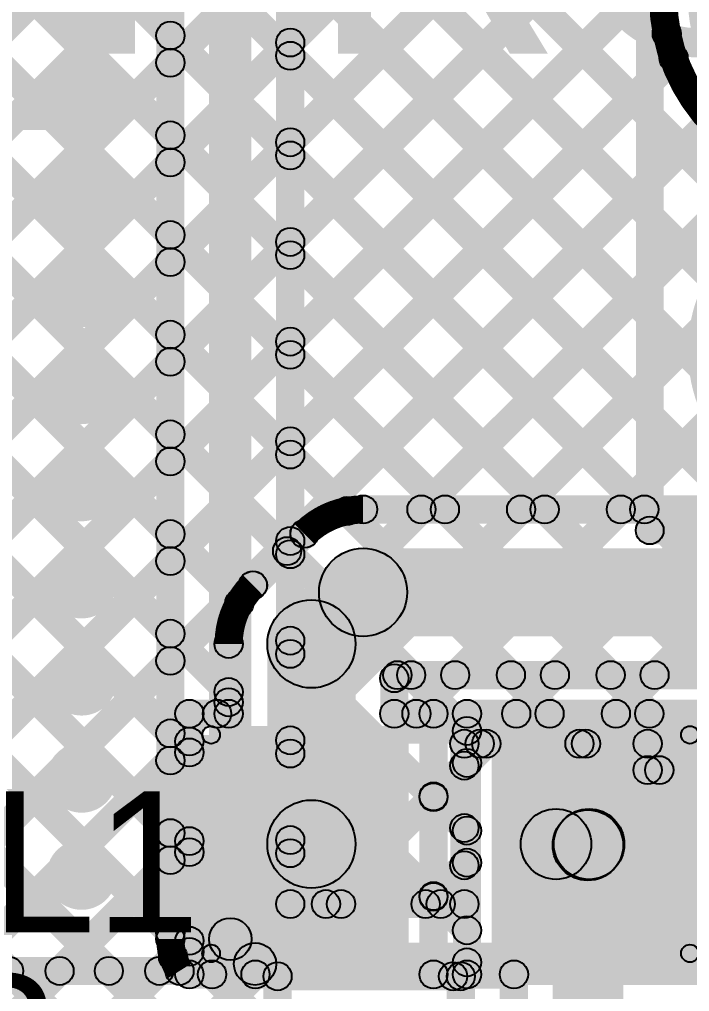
# Model space of a CAD drawing. Header units: millimetres. Extents: x -0.28 to 3.03, y -0.05 to 3.12.
# Drawn here: x 0.5272 to 0.7173, y 2.5072 to 2.783 of the extents above; entities that cross this region are included whole.
import ezdxf

# ---------------------------------------------------------------- set-up
doc = ezdxf.new("R2010")
doc.units = ezdxf.units.MM
doc.header["$MEASUREMENT"] = 0
for name, color, linetype in [('BottomLayer', 5, 'Continuous'), ('BottomPaste', 16, 'Continuous'), ('BottomSolder', 6, 'Continuous'), ('TopLayer', 1, 'Continuous'), ('TopOverlay', 2, 'Continuous'), ('TopPaste', 8, 'Continuous'), ('TopSolder', 216, 'Continuous'), ('ViaHoleLayer', 16, 'Continuous')]:
    doc.layers.add(name, color=color, linetype=linetype)

# ---------------------------------------------------------------- blocks, each defined once
blk = doc.blocks.new('HDR2X3_1')
at = {"layer": 'BottomSolder'}
h = blk.add_hatch(color=6, dxfattribs=at)
edge = h.paths.add_edge_path()
edge.add_arc((0.1, 0.05), 0.04416, 0, 360)
h = blk.add_hatch(color=6, dxfattribs=at)
edge = h.paths.add_edge_path()
edge.add_arc((0.1, -0.05), 0.04416, 0, 360)
at = {"layer": 'TopOverlay'}
for points in [[(0.155, 0.10494), (0.155, 0.09706), (-0.155, 0.09706), (-0.155, 0.10494)], [(0.15106, 0.101), (0.15894, 0.101), (0.15894, -0.1), (0.15106, -0.1)]]:
    blk.add_hatch(color=2, dxfattribs=at).paths.add_polyline_path(points)
h = blk.add_hatch(color=2, dxfattribs=at)
edge = h.paths.add_edge_path()
edge.add_arc((0.155, 0.101), 0.00394, 0, 360)
h = blk.add_hatch(color=2, dxfattribs=at)
edge = h.paths.add_edge_path()
edge.add_arc((0.155, 0.101), 0.00394, 0, 360)
at = {"layer": 'TopSolder'}
h = blk.add_hatch(color=216, dxfattribs=at)
edge = h.paths.add_edge_path()
edge.add_arc((0.1, 0.05), 0.04416, 0, 360)
h = blk.add_hatch(color=216, dxfattribs=at)
edge = h.paths.add_edge_path()
edge.add_arc((0.1, -0.05), 0.04416, 0, 360)
at = {"layer": 'TopOverlay'}
blk.add_circle((0.155, 0.101), 0.00394, dxfattribs=at)
blk.add_circle((0.155, 0.101), 0.00394, dxfattribs=at)
blk = doc.blocks.new('I__0805_73')
at = {"layer": 'TopLayer'}
for points in [[(-0.06299, 0.02598), (-0.01575, 0.02598), (-0.01575, -0.02598), (-0.06299, -0.02598)], [(0.01575, 0.02598), (0.06299, 0.02598), (0.06299, -0.02598), (0.01575, -0.02598)]]:
    blk.add_hatch(color=1, dxfattribs=at).paths.add_polyline_path(points)
at = {"layer": 'TopOverlay'}
h = blk.add_hatch(color=2, dxfattribs=at)
edge = h.paths.add_edge_path()
edge.add_arc((-0.06784, 0.031), 0.0025, 0, 360)
h = blk.add_hatch(color=2, dxfattribs=at)
edge = h.paths.add_edge_path()
edge.add_arc((-0.06784, 0.031), 0.0025, 0, 360)
for points in [[(-0.06784, 0.0285), (-0.06784, 0.0335), (0.068, 0.0335), (0.068, 0.0285)], [(-0.06534, -0.031), (-0.07034, -0.031), (-0.07034, 0.031), (-0.06534, 0.031)], [(0.0705, -0.031), (0.0655, -0.031), (0.0655, 0.031), (0.0705, 0.031)], [(-0.06784, -0.0335), (-0.06784, -0.0285), (0.068, -0.0285), (0.068, -0.0335)]]:
    blk.add_hatch(color=2, dxfattribs=at).paths.add_polyline_path(points)
h = blk.add_hatch(color=2, dxfattribs=at)
edge = h.paths.add_edge_path()
edge.add_arc((0.068, 0.031), 0.0025, 0, 360)
h = blk.add_hatch(color=2, dxfattribs=at)
edge = h.paths.add_edge_path()
edge.add_arc((0.068, 0.031), 0.0025, 0, 360)
h = blk.add_hatch(color=2, dxfattribs=at)
edge = h.paths.add_edge_path()
edge.add_arc((-0.06784, -0.031), 0.0025, 0, 360)
h = blk.add_hatch(color=2, dxfattribs=at)
edge = h.paths.add_edge_path()
edge.add_arc((-0.06784, -0.031), 0.0025, 0, 360)
h = blk.add_hatch(color=2, dxfattribs=at)
edge = h.paths.add_edge_path()
edge.add_arc((0.068, -0.031), 0.0025, 0, 360)
h = blk.add_hatch(color=2, dxfattribs=at)
edge = h.paths.add_edge_path()
edge.add_arc((0.068, -0.031), 0.0025, 0, 360)
at = {"layer": 'TopPaste'}
for points in [[(-0.06299, 0.02598), (-0.01575, 0.02598), (-0.01575, -0.02598), (-0.06299, -0.02598)], [(0.01575, 0.02598), (0.06299, 0.02598), (0.06299, -0.02598), (0.01575, -0.02598)]]:
    blk.add_hatch(color=8, dxfattribs=at).paths.add_polyline_path(points)
at = {"layer": 'TopSolder'}
for points in [[(-0.06699, 0.02998), (-0.01175, 0.02998), (-0.01175, -0.02998), (-0.06699, -0.02998)], [(0.01175, 0.02998), (0.06699, 0.02998), (0.06699, -0.02998), (0.01175, -0.02998)]]:
    blk.add_hatch(color=216, dxfattribs=at).paths.add_polyline_path(points)
at = {"layer": 'TopOverlay'}
for centre in [(-0.06784, 0.031), (-0.06784, 0.031), (0.068, 0.031), (0.068, 0.031), (-0.06784, -0.031), (-0.06784, -0.031), (0.068, -0.031), (0.068, -0.031)]:
    blk.add_circle(centre, 0.0025, dxfattribs=at)
blk = doc.blocks.new('C__0603_B_111')
at = {"layer": 'BottomLayer'}
for points in [[(-0.045, -0.0175), (-0.045, 0.0175), (-0.015, 0.0175), (-0.015, -0.0175)], [(0.015, -0.0175), (0.015, 0.0175), (0.045, 0.0175), (0.045, -0.0175)]]:
    blk.add_hatch(color=5, dxfattribs=at).paths.add_polyline_path(points)
at = {"layer": 'BottomPaste'}
for points in [[(-0.045, -0.0175), (-0.045, 0.0175), (-0.015, 0.0175), (-0.015, -0.0175)], [(0.015, -0.0175), (0.015, 0.0175), (0.045, 0.0175), (0.045, -0.0175)]]:
    blk.add_hatch(color=16, dxfattribs=at).paths.add_polyline_path(points)
at = {"layer": 'BottomSolder'}
for points in [[(-0.04736, -0.01986), (-0.04736, 0.01986), (-0.01264, 0.01986), (-0.01264, -0.01986)], [(0.01264, -0.01986), (0.01264, 0.01986), (0.04736, 0.01986), (0.04736, -0.01986)]]:
    blk.add_hatch(color=6, dxfattribs=at).paths.add_polyline_path(points)

msp = doc.modelspace()

# ---------------------------------------------------------------- hatches: boundary and pattern name
at = {"layer": 'BottomLayer'}
for points in [[(0.04797, 3.09678), (0.05363, 3.10243), (0.57283, 2.58323), (0.56717, 2.57758)], [(0.07625, 3.09678), (0.08191, 3.10243), (0.57283, 2.61152), (0.56717, 2.60586)], [(0.10454, 3.09678), (0.1102, 3.10243), (0.57283, 2.6398), (0.56717, 2.63415)], [(0.13282, 3.09678), (0.13848, 3.10243), (0.57283, 2.66809), (0.56717, 2.66243)], [(0.16111, 3.09678), (0.16676, 3.10243), (0.57283, 2.69637), (0.56717, 2.69071)], [(0.18939, 3.09678), (0.19505, 3.10243), (0.57283, 2.72466), (0.56717, 2.719)], [(0.21768, 3.09678), (0.22333, 3.10243), (0.57283, 2.75294), (0.56717, 2.74728)], [(0.24596, 3.09678), (0.25162, 3.10243), (0.57283, 2.78122), (0.56717, 2.77557)], [(0.04717, 3.06929), (0.05283, 3.07495), (0.57283, 2.55495), (0.56717, 2.54929)], [(0.04717, 3.04101), (0.05283, 3.04667), (0.57283, 2.52667), (0.56717, 2.52101)], [(0.04717, 3.01272), (0.05283, 3.01838), (0.55538, 2.51583), (0.54972, 2.51017)], [(0.60683, 2.74531), (0.60117, 2.75097), (0.70403, 2.85383), (0.70969, 2.84817)], [(0.60683, 2.71703), (0.60117, 2.72269), (0.73231, 2.85383), (0.73797, 2.84817)], [(0.60683, 2.7736), (0.60117, 2.77925), (0.67575, 2.85383), (0.6814, 2.84817)], [(0.63599, 2.84817), (0.64165, 2.85383), (0.71366, 2.78181), (0.708, 2.77616)], [(0.61196, 2.84392), (0.61762, 2.84957), (0.84683, 2.62036), (0.84117, 2.6147)], [(0.574, 2.52203), (0.566, 2.52203), (0.566, 2.843), (0.574, 2.843)], [(0.593, 2.52203), (0.581, 2.52203), (0.581, 2.843), (0.593, 2.843)], [(0.608, 2.532), (0.6, 2.532), (0.6, 2.83596), (0.608, 2.83596)], [(0.25855, 2.51017), (0.25289, 2.51583), (0.56717, 2.83011), (0.57283, 2.82445)], [(0.60117, 2.82642), (0.60683, 2.83208), (0.84683, 2.59208), (0.84117, 2.58642)], [(0.60117, 2.79814), (0.60683, 2.80379), (0.83379, 2.57683), (0.82813, 2.57117)], [(0.28683, 2.51017), (0.28118, 2.51583), (0.56717, 2.80182), (0.57283, 2.79617)], [(0.60683, 2.68874), (0.60117, 2.6944), (0.70786, 2.80109), (0.71352, 2.79543)], [(0.60117, 2.76985), (0.60683, 2.77551), (0.81965, 2.56269), (0.81399, 2.55703)], [(0.31512, 2.51017), (0.30946, 2.51583), (0.56717, 2.77354), (0.57283, 2.76788)], [(0.60683, 2.66046), (0.60117, 2.66612), (0.70991, 2.77486), (0.71557, 2.7692)], [(0.60683, 2.54732), (0.60117, 2.55298), (0.81408, 2.76589), (0.81974, 2.76023)], [(0.60683, 2.63218), (0.60117, 2.63783), (0.72053, 2.75719), (0.72618, 2.75153)], [(0.66245, 2.57466), (0.6568, 2.58032), (0.82742, 2.75094), (0.83308, 2.74529)], [(0.3434, 2.51017), (0.33775, 2.51583), (0.56717, 2.74525), (0.57283, 2.7396)], [(0.60117, 2.74157), (0.60683, 2.74722), (0.77964, 2.57442), (0.77398, 2.56876)], [(0.60683, 2.60389), (0.60117, 2.60955), (0.73692, 2.74529), (0.74257, 2.73964)], [(0.60683, 2.57561), (0.60117, 2.58126), (0.76064, 2.74073), (0.76629, 2.73507)], [(0.37169, 2.51017), (0.36603, 2.51583), (0.56717, 2.71697), (0.57283, 2.71131)], [(0.60117, 2.71328), (0.60683, 2.71894), (0.76288, 2.56289), (0.75722, 2.55723)], [(0.69074, 2.57466), (0.68508, 2.58032), (0.8084, 2.70363), (0.81405, 2.69798)], [(0.60117, 2.685), (0.60683, 2.69066), (0.72466, 2.57282), (0.71901, 2.56716)], [(0.39997, 2.51017), (0.39431, 2.51583), (0.56717, 2.68869), (0.57283, 2.68303)], [(0.71152, 2.56716), (0.70587, 2.57282), (0.80941, 2.67636), (0.81506, 2.67071)], [(0.60117, 2.65671), (0.60683, 2.66237), (0.68888, 2.58032), (0.68322, 2.57466)], [(0.42826, 2.51017), (0.4226, 2.51583), (0.56717, 2.6604), (0.57283, 2.65474)], [(0.45654, 2.51017), (0.45088, 2.51583), (0.56717, 2.63212), (0.57283, 2.62646)], [(0.60117, 2.62843), (0.60683, 2.63409), (0.66059, 2.58032), (0.65494, 2.57466)], [(0.60117, 2.60015), (0.60683, 2.6058), (0.65623, 2.5564), (0.65058, 2.55074)], [(0.48482, 2.51017), (0.47917, 2.51583), (0.56717, 2.60383), (0.57283, 2.59818)], [(0.65623, 2.56844), (0.65058, 2.5741), (0.6568, 2.58032), (0.66245, 2.57466)], [(0.6534, 2.57349), (0.6534, 2.58149), (0.7054, 2.58149), (0.7054, 2.57349)], [(0.60117, 2.57186), (0.60683, 2.57752), (0.64952, 2.53483), (0.64386, 2.52917)], [(0.6574, 2.532), (0.6494, 2.532), (0.6494, 2.57749), (0.6574, 2.57749)], [(0.7094, 2.56999), (0.7014, 2.56999), (0.7014, 2.57749), (0.7094, 2.57749)], [(0.51311, 2.51017), (0.50745, 2.51583), (0.56717, 2.57555), (0.57283, 2.56989)], [(0.61696, 2.52917), (0.6113, 2.53483), (0.65058, 2.5741), (0.65623, 2.56844)], [(0.7054, 2.56599), (0.7054, 2.57399), (0.72807, 2.57399), (0.72807, 2.56599)], [(0.6794, 2.53899), (0.6794, 2.55899), (0.73699, 2.55899), (0.73699, 2.53899)], [(0.60117, 2.54358), (0.60683, 2.54923), (0.62123, 2.53483), (0.61558, 2.52917)], [(0.54139, 2.51017), (0.53574, 2.51583), (0.56717, 2.54726), (0.57283, 2.54161)], [(0.64525, 2.52917), (0.63959, 2.53483), (0.65058, 2.54582), (0.65623, 2.54016)], [(0.604, 2.528), (0.604, 2.536), (0.6534, 2.536), (0.6534, 2.528)], [(0.58276, 2.51779), (0.59124, 2.52627), (0.59827, 2.51924), (0.58979, 2.51076)], [(0.56968, 2.51017), (0.56402, 2.51583), (0.56795, 2.51976), (0.57361, 2.5141)], [(0.59403, 2.509), (0.59403, 2.521), (0.746, 2.521), (0.746, 2.509)], [(0.05421, 2.509), (0.05421, 2.517), (0.5726, 2.517), (0.5726, 2.509)]]:
    msp.add_hatch(color=5, dxfattribs=at).paths.add_polyline_path(points)
h = msp.add_hatch(color=5, dxfattribs=at)
edge = h.paths.add_edge_path()
edge.add_arc((0.54483, 2.78829), 0.00886, 0, 360)
h = msp.add_hatch(color=5, dxfattribs=at)
edge = h.paths.add_edge_path()
edge.add_arc((0.57, 2.7784), 0.004, 0, 360)
h = msp.add_hatch(color=5, dxfattribs=at)
edge = h.paths.add_edge_path()
edge.add_arc((0.604, 2.77643), 0.004, 0, 360)
h = msp.add_hatch(color=5, dxfattribs=at)
edge = h.paths.add_edge_path()
edge.add_arc((0.71083, 2.77898), 0.004, 0, 360)
h = msp.add_hatch(color=5, dxfattribs=at)
edge = h.paths.add_edge_path()
edge.add_arc((0.604, 2.77268), 0.004, 0, 360)
h = msp.add_hatch(color=5, dxfattribs=at)
edge = h.paths.add_edge_path()
edge.add_arc((0.71274, 2.77203), 0.004, 0, 360)
h = msp.add_hatch(color=5, dxfattribs=at)
edge = h.paths.add_edge_path()
edge.add_arc((0.57, 2.77071), 0.004, 0, 360)
h = msp.add_hatch(color=5, dxfattribs=at)
edge = h.paths.add_edge_path()
edge.add_arc((0.54483, 2.76073), 0.00886, 0, 360)
h = msp.add_hatch(color=5, dxfattribs=at)
edge = h.paths.add_edge_path()
edge.add_arc((0.57, 2.75011), 0.004, 0, 360)
h = msp.add_hatch(color=5, dxfattribs=at)
edge = h.paths.add_edge_path()
edge.add_arc((0.604, 2.74814), 0.004, 0, 360)
h = msp.add_hatch(color=5, dxfattribs=at)
edge = h.paths.add_edge_path()
edge.add_arc((0.604, 2.7444), 0.004, 0, 360)
h = msp.add_hatch(color=5, dxfattribs=at)
edge = h.paths.add_edge_path()
edge.add_arc((0.57, 2.74243), 0.004, 0, 360)
h = msp.add_hatch(color=5, dxfattribs=at)
edge = h.paths.add_edge_path()
edge.add_arc((0.54483, 2.73317), 0.00886, 0, 360)
h = msp.add_hatch(color=5, dxfattribs=at)
edge = h.paths.add_edge_path()
edge.add_arc((0.57, 2.72183), 0.004, 0, 360)
h = msp.add_hatch(color=5, dxfattribs=at)
edge = h.paths.add_edge_path()
edge.add_arc((0.604, 2.71986), 0.004, 0, 360)
h = msp.add_hatch(color=5, dxfattribs=at)
edge = h.paths.add_edge_path()
edge.add_arc((0.604, 2.71611), 0.004, 0, 360)
h = msp.add_hatch(color=5, dxfattribs=at)
edge = h.paths.add_edge_path()
edge.add_arc((0.57, 2.71414), 0.004, 0, 360)
h = msp.add_hatch(color=5, dxfattribs=at)
edge = h.paths.add_edge_path()
edge.add_arc((0.54483, 2.70561), 0.00886, 0, 360)
h = msp.add_hatch(color=5, dxfattribs=at)
edge = h.paths.add_edge_path()
edge.add_arc((0.57, 2.69354), 0.004, 0, 360)
h = msp.add_hatch(color=5, dxfattribs=at)
edge = h.paths.add_edge_path()
edge.add_arc((0.604, 2.69157), 0.004, 0, 360)
h = msp.add_hatch(color=5, dxfattribs=at)
edge = h.paths.add_edge_path()
edge.add_arc((0.57, 2.68586), 0.004, 0, 360)
h = msp.add_hatch(color=5, dxfattribs=at)
edge = h.paths.add_edge_path()
edge.add_arc((0.604, 2.68783), 0.004, 0, 360)
h = msp.add_hatch(color=5, dxfattribs=at)
edge = h.paths.add_edge_path()
edge.add_arc((0.54483, 2.67806), 0.00886, 0, 360)
h = msp.add_hatch(color=5, dxfattribs=at)
edge = h.paths.add_edge_path()
edge.add_arc((0.57, 2.66526), 0.004, 0, 360)
h = msp.add_hatch(color=5, dxfattribs=at)
edge = h.paths.add_edge_path()
edge.add_arc((0.604, 2.66329), 0.004, 0, 360)
h = msp.add_hatch(color=5, dxfattribs=at)
edge = h.paths.add_edge_path()
edge.add_arc((0.604, 2.65954), 0.004, 0, 360)
h = msp.add_hatch(color=5, dxfattribs=at)
edge = h.paths.add_edge_path()
edge.add_arc((0.54483, 2.6505), 0.00886, 0, 360)
h = msp.add_hatch(color=5, dxfattribs=at)
edge = h.paths.add_edge_path()
edge.add_arc((0.57, 2.65757), 0.004, 0, 360)
h = msp.add_hatch(color=5, dxfattribs=at)
edge = h.paths.add_edge_path()
edge.add_arc((0.57, 2.63697), 0.004, 0, 360)
h = msp.add_hatch(color=5, dxfattribs=at)
edge = h.paths.add_edge_path()
edge.add_arc((0.604, 2.635), 0.004, 0, 360)
h = msp.add_hatch(color=5, dxfattribs=at)
edge = h.paths.add_edge_path()
edge.add_arc((0.604, 2.63126), 0.004, 0, 360)
h = msp.add_hatch(color=5, dxfattribs=at)
edge = h.paths.add_edge_path()
edge.add_arc((0.54483, 2.62294), 0.00886, 0, 360)
h = msp.add_hatch(color=5, dxfattribs=at)
edge = h.paths.add_edge_path()
edge.add_arc((0.57, 2.62929), 0.004, 0, 360)
h = msp.add_hatch(color=5, dxfattribs=at)
edge = h.paths.add_edge_path()
edge.add_arc((0.57, 2.60869), 0.004, 0, 360)
h = msp.add_hatch(color=5, dxfattribs=at)
edge = h.paths.add_edge_path()
edge.add_arc((0.604, 2.60672), 0.004, 0, 360)
h = msp.add_hatch(color=5, dxfattribs=at)
edge = h.paths.add_edge_path()
edge.add_arc((0.604, 2.60297), 0.004, 0, 360)
h = msp.add_hatch(color=5, dxfattribs=at)
edge = h.paths.add_edge_path()
edge.add_arc((0.54483, 2.59538), 0.00886, 0, 360)
h = msp.add_hatch(color=5, dxfattribs=at)
edge = h.paths.add_edge_path()
edge.add_arc((0.57, 2.601), 0.004, 0, 360)
h = msp.add_hatch(color=5, dxfattribs=at)
edge = h.paths.add_edge_path()
edge.add_arc((0.57, 2.58041), 0.004, 0, 360)
h = msp.add_hatch(color=5, dxfattribs=at)
edge = h.paths.add_edge_path()
edge.add_arc((0.604, 2.57844), 0.004, 0, 360)
h = msp.add_hatch(color=5, dxfattribs=at)
edge = h.paths.add_edge_path()
edge.add_arc((0.6534, 2.57749), 0.004, 0, 360)
h = msp.add_hatch(color=5, dxfattribs=at)
edge = h.paths.add_edge_path()
edge.add_arc((0.6534, 2.57749), 0.004, 0, 360)
h = msp.add_hatch(color=5, dxfattribs=at)
edge = h.paths.add_edge_path()
edge.add_arc((0.65777, 2.57749), 0.004, 0, 360)
h = msp.add_hatch(color=5, dxfattribs=at)
edge = h.paths.add_edge_path()
edge.add_arc((0.65963, 2.57749), 0.004, 0, 360)
h = msp.add_hatch(color=5, dxfattribs=at)
edge = h.paths.add_edge_path()
edge.add_arc((0.65963, 2.57749), 0.004, 0, 360)
h = msp.add_hatch(color=5, dxfattribs=at)
edge = h.paths.add_edge_path()
edge.add_arc((0.68605, 2.57749), 0.004, 0, 360)
h = msp.add_hatch(color=5, dxfattribs=at)
edge = h.paths.add_edge_path()
edge.add_arc((0.68791, 2.57749), 0.004, 0, 360)
h = msp.add_hatch(color=5, dxfattribs=at)
edge = h.paths.add_edge_path()
edge.add_arc((0.7054, 2.57749), 0.004, 0, 360)
h = msp.add_hatch(color=5, dxfattribs=at)
edge = h.paths.add_edge_path()
edge.add_arc((0.7054, 2.57749), 0.004, 0, 360)
h = msp.add_hatch(color=5, dxfattribs=at)
edge = h.paths.add_edge_path()
edge.add_arc((0.54483, 2.56782), 0.00886, 0, 360)
h = msp.add_hatch(color=5, dxfattribs=at)
edge = h.paths.add_edge_path()
edge.add_arc((0.57, 2.57272), 0.004, 0, 360)
h = msp.add_hatch(color=5, dxfattribs=at)
edge = h.paths.add_edge_path()
edge.add_arc((0.604, 2.57469), 0.004, 0, 360)
h = msp.add_hatch(color=5, dxfattribs=at)
edge = h.paths.add_edge_path()
edge.add_arc((0.6534, 2.57127), 0.004, 0, 360)
h = msp.add_hatch(color=5, dxfattribs=at)
edge = h.paths.add_edge_path()
edge.add_arc((0.6534, 2.57127), 0.004, 0, 360)
h = msp.add_hatch(color=5, dxfattribs=at)
edge = h.paths.add_edge_path()
edge.add_arc((0.7054, 2.56999), 0.004, 0, 360)
h = msp.add_hatch(color=5, dxfattribs=at)
edge = h.paths.add_edge_path()
edge.add_arc((0.7054, 2.56999), 0.004, 0, 360)
h = msp.add_hatch(color=5, dxfattribs=at)
edge = h.paths.add_edge_path()
edge.add_arc((0.70869, 2.56999), 0.004, 0, 360)
h = msp.add_hatch(color=5, dxfattribs=at)
edge = h.paths.add_edge_path()
edge.add_arc((0.6534, 2.55357), 0.004, 0, 360)
h = msp.add_hatch(color=5, dxfattribs=at)
edge = h.paths.add_edge_path()
edge.add_arc((0.6794, 2.54899), 0.01, 0, 360)
h = msp.add_hatch(color=5, dxfattribs=at)
edge = h.paths.add_edge_path()
edge.add_arc((0.57, 2.55212), 0.004, 0, 360)
h = msp.add_hatch(color=5, dxfattribs=at)
edge = h.paths.add_edge_path()
edge.add_arc((0.604, 2.55015), 0.004, 0, 360)
h = msp.add_hatch(color=5, dxfattribs=at)
edge = h.paths.add_edge_path()
edge.add_arc((0.54483, 2.54026), 0.00886, 0, 360)
h = msp.add_hatch(color=5, dxfattribs=at)
edge = h.paths.add_edge_path()
edge.add_arc((0.604, 2.54641), 0.004, 0, 360)
h = msp.add_hatch(color=5, dxfattribs=at)
edge = h.paths.add_edge_path()
edge.add_arc((0.57, 2.54444), 0.004, 0, 360)
h = msp.add_hatch(color=5, dxfattribs=at)
edge = h.paths.add_edge_path()
edge.add_arc((0.6534, 2.54299), 0.004, 0, 360)
h = msp.add_hatch(color=5, dxfattribs=at)
edge = h.paths.add_edge_path()
edge.add_arc((0.604, 2.532), 0.004, 0, 360)
h = msp.add_hatch(color=5, dxfattribs=at)
edge = h.paths.add_edge_path()
edge.add_arc((0.604, 2.532), 0.004, 0, 360)
h = msp.add_hatch(color=5, dxfattribs=at)
edge = h.paths.add_edge_path()
edge.add_arc((0.61413, 2.532), 0.004, 0, 360)
h = msp.add_hatch(color=5, dxfattribs=at)
edge = h.paths.add_edge_path()
edge.add_arc((0.61841, 2.532), 0.004, 0, 360)
h = msp.add_hatch(color=5, dxfattribs=at)
edge = h.paths.add_edge_path()
edge.add_arc((0.64242, 2.532), 0.004, 0, 360)
h = msp.add_hatch(color=5, dxfattribs=at)
edge = h.paths.add_edge_path()
edge.add_arc((0.64669, 2.532), 0.004, 0, 360)
h = msp.add_hatch(color=5, dxfattribs=at)
edge = h.paths.add_edge_path()
edge.add_arc((0.6534, 2.532), 0.004, 0, 360)
h = msp.add_hatch(color=5, dxfattribs=at)
edge = h.paths.add_edge_path()
edge.add_arc((0.6534, 2.532), 0.004, 0, 360)
h = msp.add_hatch(color=5, dxfattribs=at)
edge = h.paths.add_edge_path()
edge.add_arc((0.57, 2.52384), 0.004, 0, 360)
h = msp.add_hatch(color=5, dxfattribs=at)
edge = h.paths.add_edge_path()
edge.add_arc((0.587, 2.52203), 0.006, 0, 360)
h = msp.add_hatch(color=5, dxfattribs=at)
edge = h.paths.add_edge_path()
edge.add_arc((0.587, 2.52203), 0.006, 0, 360)
h = msp.add_hatch(color=5, dxfattribs=at)
edge = h.paths.add_edge_path()
edge.add_arc((0.57, 2.52203), 0.004, 0, 360)
h = msp.add_hatch(color=5, dxfattribs=at)
edge = h.paths.add_edge_path()
edge.add_arc((0.57, 2.52203), 0.004, 0, 360)
h = msp.add_hatch(color=5, dxfattribs=at)
edge = h.paths.add_edge_path()
edge.add_arc((0.57, 2.52203), 0.004, 0, 360)
h = msp.add_hatch(color=5, dxfattribs=at)
edge = h.paths.add_edge_path()
edge.add_arc((0.57078, 2.51693), 0.004, 0, 360)
h = msp.add_hatch(color=5, dxfattribs=at)
edge = h.paths.add_edge_path()
edge.add_arc((0.59403, 2.515), 0.006, 0, 360)
h = msp.add_hatch(color=5, dxfattribs=at)
edge = h.paths.add_edge_path()
edge.add_arc((0.59403, 2.515), 0.006, 0, 360)
h = msp.add_hatch(color=5, dxfattribs=at)
edge = h.paths.add_edge_path()
edge.add_arc((0.52427, 2.513), 0.004, 0, 360)
h = msp.add_hatch(color=5, dxfattribs=at)
edge = h.paths.add_edge_path()
edge.add_arc((0.53856, 2.513), 0.004, 0, 360)
h = msp.add_hatch(color=5, dxfattribs=at)
edge = h.paths.add_edge_path()
edge.add_arc((0.55255, 2.513), 0.004, 0, 360)
h = msp.add_hatch(color=5, dxfattribs=at)
edge = h.paths.add_edge_path()
edge.add_arc((0.56685, 2.513), 0.004, 0, 360)
h = msp.add_hatch(color=5, dxfattribs=at)
edge = h.paths.add_edge_path()
edge.add_arc((0.5726, 2.513), 0.004, 0, 360)
h = msp.add_hatch(color=5, dxfattribs=at)
edge = h.paths.add_edge_path()
edge.add_arc((0.5726, 2.513), 0.004, 0, 360)
h = msp.add_hatch(color=5, dxfattribs=at)
edge = h.paths.add_edge_path()
edge.add_arc((0.5726, 2.513), 0.004, 0, 360)
at = {"layer": 'BottomSolder'}
h = msp.add_hatch(color=6, dxfattribs=at)
edge = h.paths.add_edge_path()
edge.add_arc((0.54483, 2.78829), 0.00991, 0, 360)
h = msp.add_hatch(color=6, dxfattribs=at)
edge = h.paths.add_edge_path()
edge.add_arc((0.54483, 2.76073), 0.00991, 0, 360)
h = msp.add_hatch(color=6, dxfattribs=at)
edge = h.paths.add_edge_path()
edge.add_arc((0.54483, 2.73317), 0.00991, 0, 360)
h = msp.add_hatch(color=6, dxfattribs=at)
edge = h.paths.add_edge_path()
edge.add_arc((0.54483, 2.70561), 0.00991, 0, 360)
h = msp.add_hatch(color=6, dxfattribs=at)
edge = h.paths.add_edge_path()
edge.add_arc((0.54483, 2.67806), 0.00991, 0, 360)
h = msp.add_hatch(color=6, dxfattribs=at)
edge = h.paths.add_edge_path()
edge.add_arc((0.54483, 2.6505), 0.00991, 0, 360)
h = msp.add_hatch(color=6, dxfattribs=at)
edge = h.paths.add_edge_path()
edge.add_arc((0.54483, 2.62294), 0.00991, 0, 360)
h = msp.add_hatch(color=6, dxfattribs=at)
edge = h.paths.add_edge_path()
edge.add_arc((0.54483, 2.59538), 0.00991, 0, 360)
h = msp.add_hatch(color=6, dxfattribs=at)
edge = h.paths.add_edge_path()
edge.add_arc((0.54483, 2.56782), 0.00991, 0, 360)
h = msp.add_hatch(color=6, dxfattribs=at)
edge = h.paths.add_edge_path()
edge.add_arc((0.54483, 2.54026), 0.00991, 0, 360)
at = {"layer": 'TopLayer'}
for points in [[(0.04858, 3.09617), (0.05423, 3.10183), (0.57824, 2.57782), (0.57258, 2.57217)], [(0.05933, 2.28267), (0.05367, 2.28832), (0.86718, 3.10183), (0.87283, 3.09617)], [(0.05933, 2.31095), (0.05367, 2.31661), (0.83889, 3.10183), (0.84455, 3.09617)], [(0.06572, 2.26078), (0.06007, 2.26643), (0.89546, 3.10183), (0.90112, 3.09617)], [(0.06747, 2.17767), (0.06181, 2.18333), (0.98031, 3.10183), (0.98597, 3.09617)], [(0.07055, 2.20903), (0.06489, 2.21469), (0.95203, 3.10183), (0.95769, 3.09617)], [(0.07055, 2.23731), (0.06489, 2.24297), (0.92375, 3.10183), (0.9294, 3.09617)], [(0.07686, 3.09617), (0.08252, 3.10183), (0.58936, 2.59499), (0.5837, 2.58933)], [(0.10515, 3.09617), (0.1108, 3.10183), (0.59242, 2.62022), (0.58676, 2.61456)], [(0.13343, 3.09617), (0.13909, 3.10183), (0.60596, 2.63496), (0.6003, 2.6293)], [(0.16171, 3.09617), (0.16737, 3.10183), (0.62288, 2.64632), (0.61723, 2.64066)], [(0.19, 3.09617), (0.19566, 3.10183), (0.65071, 2.64677), (0.64505, 2.64112)], [(0.21828, 3.09617), (0.22394, 3.10183), (0.67899, 2.64677), (0.67334, 2.64112)], [(0.24657, 3.09617), (0.25222, 3.10183), (0.70728, 2.64677), (0.70162, 2.64112)], [(0.27485, 3.09617), (0.28051, 3.10183), (0.73556, 2.64677), (0.72991, 2.64112)], [(0.30314, 3.09617), (0.30879, 3.10183), (0.76385, 2.64677), (0.75819, 2.64112)], [(0.33142, 3.09617), (0.33708, 3.10183), (0.79213, 2.64677), (0.78647, 2.64112)], [(0.3597, 3.09617), (0.36536, 3.10183), (0.82042, 2.64677), (0.81476, 2.64112)], [(0.38799, 3.09617), (0.39365, 3.10183), (0.71366, 2.78181), (0.708, 2.77616)], [(0.0482, 3.06827), (0.05385, 3.07392), (0.57824, 2.54954), (0.57258, 2.54388)], [(0.0482, 3.03998), (0.05385, 3.04564), (0.57824, 2.52126), (0.57258, 2.5156)], [(0.0482, 3.0117), (0.05385, 3.01736), (0.60323, 2.46798), (0.59757, 2.46232)], [(0.0482, 2.98342), (0.05385, 2.98907), (0.58029, 2.46264), (0.57463, 2.45698)], [(0.06883, 2.15074), (0.06317, 2.1564), (0.70786, 2.80109), (0.71352, 2.79543)], [(0.19478, 2.24841), (0.18913, 2.25407), (0.70991, 2.77486), (0.71557, 2.7692)], [(0.70062, 2.64112), (0.69497, 2.64677), (0.81408, 2.76589), (0.81974, 2.76023)], [(0.22307, 2.24841), (0.21741, 2.25407), (0.72053, 2.75719), (0.72618, 2.75153)], [(0.64405, 2.64112), (0.6384, 2.64677), (0.73692, 2.74529), (0.74257, 2.73964)], [(0.67234, 2.64112), (0.66668, 2.64677), (0.76064, 2.74073), (0.76629, 2.73507)], [(0.62468, 2.63995), (0.62468, 2.64795), (0.83677, 2.64795), (0.83677, 2.63995)], [(0.59626, 2.61961), (0.5906, 2.62526), (0.60521, 2.63987), (0.61087, 2.63422)], [(0.62468, 2.60795), (0.62468, 2.63295), (0.89245, 2.63295), (0.89245, 2.60795)], [(0.61887, 2.59696), (0.60119, 2.61464), (0.61584, 2.62928), (0.63352, 2.61161)], [(0.59053, 2.58597), (0.58253, 2.58597), (0.58253, 2.6058), (0.59053, 2.6058)], [(0.62253, 2.54899), (0.59753, 2.54899), (0.59753, 2.6058), (0.62253, 2.6058)], [(0.63441, 2.59295), (0.63441, 2.60095), (0.89245, 2.60095), (0.89245, 2.59295)], [(0.63548, 2.59412), (0.64114, 2.59977), (0.65698, 2.58394), (0.65132, 2.57828)], [(0.64265, 2.58315), (0.63699, 2.5888), (0.64797, 2.59977), (0.65362, 2.59412)], [(0.66377, 2.59412), (0.66943, 2.59977), (0.6804, 2.5888), (0.67474, 2.58315)], [(0.67094, 2.58315), (0.66528, 2.5888), (0.67625, 2.59977), (0.68191, 2.59412)], [(0.69205, 2.59412), (0.69771, 2.59977), (0.70868, 2.5888), (0.70302, 2.58315)], [(0.69922, 2.58315), (0.69356, 2.5888), (0.70453, 2.59977), (0.71019, 2.59412)], [(0.63753, 2.58597), (0.62953, 2.58597), (0.62953, 2.59607), (0.63753, 2.59607)], [(0.58608, 2.58315), (0.58043, 2.5888), (0.5837, 2.59208), (0.58936, 2.58642)], [(0.57541, 2.58197), (0.57541, 2.58997), (0.58653, 2.58997), (0.58653, 2.58197)], [(0.63353, 2.58197), (0.63353, 2.58997), (0.64465, 2.58997), (0.64465, 2.58197)], [(0.65415, 2.58197), (0.65415, 2.58997), (0.72339, 2.58997), (0.72339, 2.58197)], [(0.57941, 2.51201), (0.57141, 2.51201), (0.57141, 2.58597), (0.57941, 2.58597)], [(0.64865, 2.51201), (0.64065, 2.51201), (0.64065, 2.58597), (0.64865, 2.58597)], [(0.65815, 2.51201), (0.65015, 2.51201), (0.65015, 2.58597), (0.65815, 2.58597)], [(0.37734, 2.3744), (0.37168, 2.38006), (0.57258, 2.58096), (0.57824, 2.5753)], [(0.64748, 2.55969), (0.64183, 2.56535), (0.65132, 2.57485), (0.65698, 2.56919)], [(0.64183, 2.55949), (0.64748, 2.56515), (0.65698, 2.55565), (0.65132, 2.55)], [(0.68878, 2.539), (0.68878, 2.559), (0.737, 2.559), (0.737, 2.539)], [(0.69553, 2.5416), (0.68139, 2.55575), (0.6817, 2.55606), (0.69584, 2.54192)], [(0.69584, 2.54192), (0.6817, 2.55606), (0.68171, 2.55607), (0.69585, 2.54192)], [(0.4882, 2.45698), (0.48255, 2.46264), (0.57258, 2.55267), (0.57824, 2.54702)], [(0.64748, 2.53141), (0.64183, 2.53706), (0.65132, 2.54656), (0.65698, 2.5409)], [(0.69846, 2.41763), (0.67846, 2.41763), (0.67846, 2.54868), (0.69846, 2.54868)], [(0.64183, 2.53121), (0.64748, 2.53686), (0.65698, 2.52737), (0.65132, 2.52171)], [(0.54198, 2.48248), (0.53632, 2.48813), (0.57258, 2.52439), (0.57824, 2.51873)], [(0.57258, 2.5156), (0.57824, 2.52126), (0.58466, 2.51483), (0.579, 2.50918)], [(0.57541, 2.50801), (0.57541, 2.51601), (0.64465, 2.51601), (0.64465, 2.50801)], [(0.65302, 2.50866), (0.64736, 2.51432), (0.65132, 2.51828), (0.65698, 2.51262)], [(0.65415, 2.50801), (0.65415, 2.51601), (0.66746, 2.51601), (0.66746, 2.50801)], [(0.55564, 2.46785), (0.54998, 2.47351), (0.59131, 2.51483), (0.59697, 2.50918)], [(0.579, 2.50918), (0.58466, 2.51483), (0.60323, 2.49626), (0.59757, 2.49061)], [(0.6004, 2.50749), (0.6004, 2.51549), (0.6524, 2.51549), (0.6524, 2.50749)], [(0.6044, 2.45449), (0.5964, 2.45449), (0.5964, 2.51149), (0.6044, 2.51149)], [(0.6564, 2.45981), (0.6484, 2.45981), (0.6484, 2.51149), (0.6564, 2.51149)], [(0.67146, 2.45981), (0.66346, 2.45981), (0.66346, 2.51201), (0.67146, 2.51201)]]:
    msp.add_hatch(color=1, dxfattribs=at).paths.add_polyline_path(points)
h = msp.add_hatch(color=1, dxfattribs=at)
edge = h.paths.add_edge_path()
edge.add_arc((0.54483, 2.78829), 0.00886, 0, 360)
h = msp.add_hatch(color=1, dxfattribs=at)
edge = h.paths.add_edge_path()
edge.add_arc((0.71083, 2.77898), 0.004, 0, 360)
h = msp.add_hatch(color=1, dxfattribs=at)
edge = h.paths.add_edge_path()
edge.add_arc((0.71274, 2.77203), 0.004, 0, 360)
h = msp.add_hatch(color=1, dxfattribs=at)
edge = h.paths.add_edge_path()
edge.add_arc((0.54483, 2.76073), 0.00886, 0, 360)
h = msp.add_hatch(color=1, dxfattribs=at)
edge = h.paths.add_edge_path()
edge.add_arc((0.54483, 2.73317), 0.00886, 0, 360)
h = msp.add_hatch(color=1, dxfattribs=at)
edge = h.paths.add_edge_path()
edge.add_arc((0.54483, 2.70561), 0.00886, 0, 360)
h = msp.add_hatch(color=1, dxfattribs=at)
edge = h.paths.add_edge_path()
edge.add_arc((0.54483, 2.67806), 0.00886, 0, 360)
h = msp.add_hatch(color=1, dxfattribs=at)
edge = h.paths.add_edge_path()
edge.add_arc((0.54483, 2.6505), 0.00886, 0, 360)
h = msp.add_hatch(color=1, dxfattribs=at)
edge = h.paths.add_edge_path()
edge.add_arc((0.62006, 2.64349), 0.004, 0, 360)
h = msp.add_hatch(color=1, dxfattribs=at)
edge = h.paths.add_edge_path()
edge.add_arc((0.62468, 2.64395), 0.004, 0, 360)
h = msp.add_hatch(color=1, dxfattribs=at)
edge = h.paths.add_edge_path()
edge.add_arc((0.62468, 2.64395), 0.004, 0, 360)
h = msp.add_hatch(color=1, dxfattribs=at)
edge = h.paths.add_edge_path()
edge.add_arc((0.62468, 2.64395), 0.004, 0, 360)
h = msp.add_hatch(color=1, dxfattribs=at)
edge = h.paths.add_edge_path()
edge.add_arc((0.64123, 2.64395), 0.004, 0, 360)
h = msp.add_hatch(color=1, dxfattribs=at)
edge = h.paths.add_edge_path()
edge.add_arc((0.64788, 2.64395), 0.004, 0, 360)
h = msp.add_hatch(color=1, dxfattribs=at)
edge = h.paths.add_edge_path()
edge.add_arc((0.66951, 2.64395), 0.004, 0, 360)
h = msp.add_hatch(color=1, dxfattribs=at)
edge = h.paths.add_edge_path()
edge.add_arc((0.67617, 2.64395), 0.004, 0, 360)
h = msp.add_hatch(color=1, dxfattribs=at)
edge = h.paths.add_edge_path()
edge.add_arc((0.69779, 2.64395), 0.004, 0, 360)
h = msp.add_hatch(color=1, dxfattribs=at)
edge = h.paths.add_edge_path()
edge.add_arc((0.70445, 2.64395), 0.004, 0, 360)
h = msp.add_hatch(color=1, dxfattribs=at)
edge = h.paths.add_edge_path()
edge.add_arc((0.60804, 2.63704), 0.004, 0, 360)
h = msp.add_hatch(color=1, dxfattribs=at)
edge = h.paths.add_edge_path()
edge.add_arc((0.60804, 2.63704), 0.004, 0, 360)
h = msp.add_hatch(color=1, dxfattribs=at)
edge = h.paths.add_edge_path()
edge.add_arc((0.60806, 2.63706), 0.004, 0, 360)
h = msp.add_hatch(color=1, dxfattribs=at)
edge = h.paths.add_edge_path()
edge.add_arc((0.60313, 2.63213), 0.004, 0, 360)
h = msp.add_hatch(color=1, dxfattribs=at)
edge = h.paths.add_edge_path()
edge.add_arc((0.54483, 2.62294), 0.00886, 0, 360)
h = msp.add_hatch(color=1, dxfattribs=at)
edge = h.paths.add_edge_path()
edge.add_arc((0.62468, 2.62045), 0.0125, 0, 360)
h = msp.add_hatch(color=1, dxfattribs=at)
edge = h.paths.add_edge_path()
edge.add_arc((0.62468, 2.62045), 0.0125, 0, 360)
h = msp.add_hatch(color=1, dxfattribs=at)
edge = h.paths.add_edge_path()
edge.add_arc((0.59341, 2.62242), 0.004, 0, 360)
h = msp.add_hatch(color=1, dxfattribs=at)
edge = h.paths.add_edge_path()
edge.add_arc((0.59343, 2.62244), 0.004, 0, 360)
h = msp.add_hatch(color=1, dxfattribs=at)
edge = h.paths.add_edge_path()
edge.add_arc((0.59343, 2.62244), 0.004, 0, 360)
h = msp.add_hatch(color=1, dxfattribs=at)
edge = h.paths.add_edge_path()
edge.add_arc((0.58959, 2.61739), 0.004, 0, 360)
h = msp.add_hatch(color=1, dxfattribs=at)
edge = h.paths.add_edge_path()
edge.add_arc((0.61003, 2.6058), 0.0125, 0, 360)
h = msp.add_hatch(color=1, dxfattribs=at)
edge = h.paths.add_edge_path()
edge.add_arc((0.61003, 2.6058), 0.0125, 0, 360)
h = msp.add_hatch(color=1, dxfattribs=at)
edge = h.paths.add_edge_path()
edge.add_arc((0.58653, 2.6058), 0.004, 0, 360)
h = msp.add_hatch(color=1, dxfattribs=at)
edge = h.paths.add_edge_path()
edge.add_arc((0.58653, 2.6058), 0.004, 0, 360)
h = msp.add_hatch(color=1, dxfattribs=at)
edge = h.paths.add_edge_path()
edge.add_arc((0.58653, 2.6058), 0.004, 0, 360)
h = msp.add_hatch(color=1, dxfattribs=at)
edge = h.paths.add_edge_path()
edge.add_arc((0.54483, 2.59538), 0.00886, 0, 360)
h = msp.add_hatch(color=1, dxfattribs=at)
edge = h.paths.add_edge_path()
edge.add_arc((0.63353, 2.59607), 0.004, 0, 360)
h = msp.add_hatch(color=1, dxfattribs=at)
edge = h.paths.add_edge_path()
edge.add_arc((0.63441, 2.59695), 0.004, 0, 360)
h = msp.add_hatch(color=1, dxfattribs=at)
edge = h.paths.add_edge_path()
edge.add_arc((0.63831, 2.59695), 0.004, 0, 360)
h = msp.add_hatch(color=1, dxfattribs=at)
edge = h.paths.add_edge_path()
edge.add_arc((0.65079, 2.59695), 0.004, 0, 360)
h = msp.add_hatch(color=1, dxfattribs=at)
edge = h.paths.add_edge_path()
edge.add_arc((0.6666, 2.59695), 0.004, 0, 360)
h = msp.add_hatch(color=1, dxfattribs=at)
edge = h.paths.add_edge_path()
edge.add_arc((0.67908, 2.59695), 0.004, 0, 360)
h = msp.add_hatch(color=1, dxfattribs=at)
edge = h.paths.add_edge_path()
edge.add_arc((0.69488, 2.59695), 0.004, 0, 360)
h = msp.add_hatch(color=1, dxfattribs=at)
edge = h.paths.add_edge_path()
edge.add_arc((0.70736, 2.59695), 0.004, 0, 360)
h = msp.add_hatch(color=1, dxfattribs=at)
edge = h.paths.add_edge_path()
edge.add_arc((0.58653, 2.59216), 0.004, 0, 360)
h = msp.add_hatch(color=1, dxfattribs=at)
edge = h.paths.add_edge_path()
edge.add_arc((0.58653, 2.58925), 0.004, 0, 360)
h = msp.add_hatch(color=1, dxfattribs=at)
edge = h.paths.add_edge_path()
edge.add_arc((0.57541, 2.58597), 0.004, 0, 360)
h = msp.add_hatch(color=1, dxfattribs=at)
edge = h.paths.add_edge_path()
edge.add_arc((0.57541, 2.58597), 0.004, 0, 360)
h = msp.add_hatch(color=1, dxfattribs=at)
edge = h.paths.add_edge_path()
edge.add_arc((0.58325, 2.58597), 0.004, 0, 360)
h = msp.add_hatch(color=1, dxfattribs=at)
edge = h.paths.add_edge_path()
edge.add_arc((0.58653, 2.58597), 0.004, 0, 360)
h = msp.add_hatch(color=1, dxfattribs=at)
edge = h.paths.add_edge_path()
edge.add_arc((0.58653, 2.58597), 0.004, 0, 360)
h = msp.add_hatch(color=1, dxfattribs=at)
edge = h.paths.add_edge_path()
edge.add_arc((0.63353, 2.58597), 0.004, 0, 360)
h = msp.add_hatch(color=1, dxfattribs=at)
edge = h.paths.add_edge_path()
edge.add_arc((0.63353, 2.58597), 0.004, 0, 360)
h = msp.add_hatch(color=1, dxfattribs=at)
edge = h.paths.add_edge_path()
edge.add_arc((0.63982, 2.58597), 0.004, 0, 360)
h = msp.add_hatch(color=1, dxfattribs=at)
edge = h.paths.add_edge_path()
edge.add_arc((0.64465, 2.58597), 0.004, 0, 360)
h = msp.add_hatch(color=1, dxfattribs=at)
edge = h.paths.add_edge_path()
edge.add_arc((0.64465, 2.58597), 0.004, 0, 360)
h = msp.add_hatch(color=1, dxfattribs=at)
edge = h.paths.add_edge_path()
edge.add_arc((0.65415, 2.58597), 0.004, 0, 360)
h = msp.add_hatch(color=1, dxfattribs=at)
edge = h.paths.add_edge_path()
edge.add_arc((0.65415, 2.58597), 0.004, 0, 360)
h = msp.add_hatch(color=1, dxfattribs=at)
edge = h.paths.add_edge_path()
edge.add_arc((0.66811, 2.58597), 0.004, 0, 360)
h = msp.add_hatch(color=1, dxfattribs=at)
edge = h.paths.add_edge_path()
edge.add_arc((0.67757, 2.58597), 0.004, 0, 360)
h = msp.add_hatch(color=1, dxfattribs=at)
edge = h.paths.add_edge_path()
edge.add_arc((0.69639, 2.58597), 0.004, 0, 360)
h = msp.add_hatch(color=1, dxfattribs=at)
edge = h.paths.add_edge_path()
edge.add_arc((0.70585, 2.58597), 0.004, 0, 360)
h = msp.add_hatch(color=1, dxfattribs=at)
edge = h.paths.add_edge_path()
edge.add_arc((0.65415, 2.58111), 0.004, 0, 360)
h = msp.add_hatch(color=1, dxfattribs=at)
edge = h.paths.add_edge_path()
edge.add_arc((0.57541, 2.57813), 0.004, 0, 360)
h = msp.add_hatch(color=1, dxfattribs=at)
edge = h.paths.add_edge_path()
edge.add_arc((0.54483, 2.56782), 0.00886, 0, 360)
h = msp.add_hatch(color=1, dxfattribs=at)
edge = h.paths.add_edge_path()
edge.add_arc((0.57541, 2.575), 0.004, 0, 360)
h = msp.add_hatch(color=1, dxfattribs=at)
edge = h.paths.add_edge_path()
edge.add_arc((0.65415, 2.57202), 0.004, 0, 360)
h = msp.add_hatch(color=1, dxfattribs=at)
edge = h.paths.add_edge_path()
edge.add_arc((0.64465, 2.56252), 0.004, 0, 360)
h = msp.add_hatch(color=1, dxfattribs=at)
edge = h.paths.add_edge_path()
edge.add_arc((0.64465, 2.56232), 0.004, 0, 360)
h = msp.add_hatch(color=1, dxfattribs=at)
edge = h.paths.add_edge_path()
edge.add_arc((0.61003, 2.54899), 0.0125, 0, 360)
h = msp.add_hatch(color=1, dxfattribs=at)
edge = h.paths.add_edge_path()
edge.add_arc((0.68846, 2.54868), 0.01, 0, 360)
h = msp.add_hatch(color=1, dxfattribs=at)
edge = h.paths.add_edge_path()
edge.add_arc((0.68846, 2.54868), 0.01, 0, 360)
h = msp.add_hatch(color=1, dxfattribs=at)
edge = h.paths.add_edge_path()
edge.add_arc((0.68878, 2.549), 0.01, 0, 360)
h = msp.add_hatch(color=1, dxfattribs=at)
edge = h.paths.add_edge_path()
edge.add_arc((0.68878, 2.549), 0.01, 0, 360)
h = msp.add_hatch(color=1, dxfattribs=at)
edge = h.paths.add_edge_path()
edge.add_arc((0.68877, 2.54899), 0.01, 0, 360)
h = msp.add_hatch(color=1, dxfattribs=at)
edge = h.paths.add_edge_path()
edge.add_arc((0.68877, 2.54899), 0.01, 0, 360)
h = msp.add_hatch(color=1, dxfattribs=at)
edge = h.paths.add_edge_path()
edge.add_arc((0.65415, 2.55282), 0.004, 0, 360)
h = msp.add_hatch(color=1, dxfattribs=at)
edge = h.paths.add_edge_path()
edge.add_arc((0.57541, 2.54985), 0.004, 0, 360)
h = msp.add_hatch(color=1, dxfattribs=at)
edge = h.paths.add_edge_path()
edge.add_arc((0.54483, 2.54026), 0.00886, 0, 360)
h = msp.add_hatch(color=1, dxfattribs=at)
edge = h.paths.add_edge_path()
edge.add_arc((0.57541, 2.54671), 0.004, 0, 360)
h = msp.add_hatch(color=1, dxfattribs=at)
edge = h.paths.add_edge_path()
edge.add_arc((0.65415, 2.54373), 0.004, 0, 360)
h = msp.add_hatch(color=1, dxfattribs=at)
edge = h.paths.add_edge_path()
edge.add_arc((0.64465, 2.53424), 0.004, 0, 360)
h = msp.add_hatch(color=1, dxfattribs=at)
edge = h.paths.add_edge_path()
edge.add_arc((0.64465, 2.53404), 0.004, 0, 360)
h = msp.add_hatch(color=1, dxfattribs=at)
edge = h.paths.add_edge_path()
edge.add_arc((0.65415, 2.52454), 0.004, 0, 360)
h = msp.add_hatch(color=1, dxfattribs=at)
edge = h.paths.add_edge_path()
edge.add_arc((0.57541, 2.52156), 0.004, 0, 360)
h = msp.add_hatch(color=1, dxfattribs=at)
edge = h.paths.add_edge_path()
edge.add_arc((0.57541, 2.51843), 0.004, 0, 360)
h = msp.add_hatch(color=1, dxfattribs=at)
edge = h.paths.add_edge_path()
edge.add_arc((0.57541, 2.51843), 0.004, 0, 360)
h = msp.add_hatch(color=1, dxfattribs=at)
edge = h.paths.add_edge_path()
edge.add_arc((0.65415, 2.51545), 0.004, 0, 360)
h = msp.add_hatch(color=1, dxfattribs=at)
edge = h.paths.add_edge_path()
edge.add_arc((0.57541, 2.51201), 0.004, 0, 360)
h = msp.add_hatch(color=1, dxfattribs=at)
edge = h.paths.add_edge_path()
edge.add_arc((0.57541, 2.51201), 0.004, 0, 360)
h = msp.add_hatch(color=1, dxfattribs=at)
edge = h.paths.add_edge_path()
edge.add_arc((0.58183, 2.51201), 0.004, 0, 360)
h = msp.add_hatch(color=1, dxfattribs=at)
edge = h.paths.add_edge_path()
edge.add_arc((0.58183, 2.51201), 0.004, 0, 360)
h = msp.add_hatch(color=1, dxfattribs=at)
edge = h.paths.add_edge_path()
edge.add_arc((0.59414, 2.51201), 0.004, 0, 360)
h = msp.add_hatch(color=1, dxfattribs=at)
edge = h.paths.add_edge_path()
edge.add_arc((0.64465, 2.51201), 0.004, 0, 360)
h = msp.add_hatch(color=1, dxfattribs=at)
edge = h.paths.add_edge_path()
edge.add_arc((0.64465, 2.51201), 0.004, 0, 360)
h = msp.add_hatch(color=1, dxfattribs=at)
edge = h.paths.add_edge_path()
edge.add_arc((0.65415, 2.51201), 0.004, 0, 360)
h = msp.add_hatch(color=1, dxfattribs=at)
edge = h.paths.add_edge_path()
edge.add_arc((0.65415, 2.51201), 0.004, 0, 360)
h = msp.add_hatch(color=1, dxfattribs=at)
edge = h.paths.add_edge_path()
edge.add_arc((0.66746, 2.51201), 0.004, 0, 360)
h = msp.add_hatch(color=1, dxfattribs=at)
edge = h.paths.add_edge_path()
edge.add_arc((0.66746, 2.51201), 0.004, 0, 360)
h = msp.add_hatch(color=1, dxfattribs=at)
edge = h.paths.add_edge_path()
edge.add_arc((0.6004, 2.51149), 0.004, 0, 360)
h = msp.add_hatch(color=1, dxfattribs=at)
edge = h.paths.add_edge_path()
edge.add_arc((0.6004, 2.51149), 0.004, 0, 360)
h = msp.add_hatch(color=1, dxfattribs=at)
edge = h.paths.add_edge_path()
edge.add_arc((0.65019, 2.51149), 0.004, 0, 360)
h = msp.add_hatch(color=1, dxfattribs=at)
edge = h.paths.add_edge_path()
edge.add_arc((0.6524, 2.51149), 0.004, 0, 360)
h = msp.add_hatch(color=1, dxfattribs=at)
edge = h.paths.add_edge_path()
edge.add_arc((0.6524, 2.51149), 0.004, 0, 360)
at = {"layer": 'TopSolder'}
h = msp.add_hatch(color=216, dxfattribs=at)
edge = h.paths.add_edge_path()
edge.add_arc((0.54483, 2.78829), 0.00991, 0, 360)
h = msp.add_hatch(color=216, dxfattribs=at)
edge = h.paths.add_edge_path()
edge.add_arc((0.54483, 2.76073), 0.00991, 0, 360)
h = msp.add_hatch(color=216, dxfattribs=at)
edge = h.paths.add_edge_path()
edge.add_arc((0.54483, 2.73317), 0.00991, 0, 360)
h = msp.add_hatch(color=216, dxfattribs=at)
edge = h.paths.add_edge_path()
edge.add_arc((0.54483, 2.70561), 0.00991, 0, 360)
h = msp.add_hatch(color=216, dxfattribs=at)
edge = h.paths.add_edge_path()
edge.add_arc((0.54483, 2.67806), 0.00991, 0, 360)
h = msp.add_hatch(color=216, dxfattribs=at)
edge = h.paths.add_edge_path()
edge.add_arc((0.54483, 2.6505), 0.00991, 0, 360)
h = msp.add_hatch(color=216, dxfattribs=at)
edge = h.paths.add_edge_path()
edge.add_arc((0.54483, 2.62294), 0.00991, 0, 360)
h = msp.add_hatch(color=216, dxfattribs=at)
edge = h.paths.add_edge_path()
edge.add_arc((0.54483, 2.59538), 0.00991, 0, 360)
h = msp.add_hatch(color=216, dxfattribs=at)
edge = h.paths.add_edge_path()
edge.add_arc((0.54483, 2.56782), 0.00991, 0, 360)
h = msp.add_hatch(color=216, dxfattribs=at)
edge = h.paths.add_edge_path()
edge.add_arc((0.54483, 2.54026), 0.00991, 0, 360)
at = {"layer": 'ViaHoleLayer'}
h = msp.add_hatch(color=16, dxfattribs=at)
edge = h.paths.add_edge_path()
edge.add_arc((0.54483, 2.78829), 0.00591, 0, 360)
h = msp.add_hatch(color=16, dxfattribs=at)
edge = h.paths.add_edge_path()
edge.add_arc((0.54483, 2.76073), 0.00591, 0, 360)
h = msp.add_hatch(color=16, dxfattribs=at)
edge = h.paths.add_edge_path()
edge.add_arc((0.54483, 2.73317), 0.00591, 0, 360)
h = msp.add_hatch(color=16, dxfattribs=at)
edge = h.paths.add_edge_path()
edge.add_arc((0.54483, 2.70561), 0.00591, 0, 360)
h = msp.add_hatch(color=16, dxfattribs=at)
edge = h.paths.add_edge_path()
edge.add_arc((0.54483, 2.67806), 0.00591, 0, 360)
h = msp.add_hatch(color=16, dxfattribs=at)
edge = h.paths.add_edge_path()
edge.add_arc((0.54483, 2.6505), 0.00591, 0, 360)
h = msp.add_hatch(color=16, dxfattribs=at)
edge = h.paths.add_edge_path()
edge.add_arc((0.54483, 2.62294), 0.00591, 0, 360)
h = msp.add_hatch(color=16, dxfattribs=at)
edge = h.paths.add_edge_path()
edge.add_arc((0.54483, 2.59538), 0.00591, 0, 360)
h = msp.add_hatch(color=16, dxfattribs=at)
edge = h.paths.add_edge_path()
edge.add_arc((0.54483, 2.56782), 0.00591, 0, 360)
h = msp.add_hatch(color=16, dxfattribs=at)
edge = h.paths.add_edge_path()
edge.add_arc((0.54483, 2.54026), 0.00591, 0, 360)

# ---------------------------------------------------------------- linework, layer by layer
at = {"layer": 'BottomLayer', "const_width": 0.008}
for points in [[(0.811, 2.77818, -9.348427), (0.811, 2.79982)], [(0.5726, 2.513, -0.14091), (0.57, 2.52203)], [(0.5726, 2.513, -0.14091), (0.57, 2.52203)]]:
    msp.add_lwpolyline(points, format="xyb", dxfattribs=at)
at = {"layer": 'BottomLayer'}
for centre, radius in [((0.57, 2.7784), 0.004), ((0.604, 2.77643), 0.004), ((0.71083, 2.77898), 0.004), ((0.604, 2.77268), 0.004), ((0.71274, 2.77203), 0.004), ((0.57, 2.77071), 0.004), ((0.57, 2.75011), 0.004), ((0.604, 2.74814), 0.004), ((0.604, 2.7444), 0.004), ((0.57, 2.74243), 0.004), ((0.57, 2.72183), 0.004), ((0.604, 2.71986), 0.004), ((0.604, 2.71611), 0.004), ((0.57, 2.71414), 0.004), ((0.57, 2.69354), 0.004), ((0.604, 2.69157), 0.004), ((0.57, 2.68586), 0.004), ((0.604, 2.68783), 0.004), ((0.57, 2.66526), 0.004), ((0.604, 2.66329), 0.004), ((0.604, 2.65954), 0.004), ((0.57, 2.65757), 0.004), ((0.57, 2.63697), 0.004), ((0.604, 2.635), 0.004), ((0.604, 2.63126), 0.004), ((0.57, 2.62929), 0.004), ((0.57, 2.60869), 0.004), ((0.604, 2.60672), 0.004), ((0.604, 2.60297), 0.004), ((0.57, 2.601), 0.004), ((0.57, 2.58041), 0.004), ((0.604, 2.57844), 0.004), ((0.6534, 2.57749), 0.004), ((0.6534, 2.57749), 0.004), ((0.65777, 2.57749), 0.004), ((0.65963, 2.57749), 0.004), ((0.65963, 2.57749), 0.004), ((0.68605, 2.57749), 0.004), ((0.68791, 2.57749), 0.004), ((0.7054, 2.57749), 0.004), ((0.7054, 2.57749), 0.004), ((0.57, 2.57272), 0.004), ((0.604, 2.57469), 0.004), ((0.6534, 2.57127), 0.004), ((0.6534, 2.57127), 0.004), ((0.7054, 2.56999), 0.004), ((0.7054, 2.56999), 0.004), ((0.70869, 2.56999), 0.004), ((0.6534, 2.55357), 0.004), ((0.6794, 2.54899), 0.01), ((0.57, 2.55212), 0.004), ((0.604, 2.55015), 0.004), ((0.604, 2.54641), 0.004), ((0.57, 2.54444), 0.004), ((0.6534, 2.54299), 0.004), ((0.604, 2.532), 0.004), ((0.604, 2.532), 0.004), ((0.61413, 2.532), 0.004), ((0.61841, 2.532), 0.004), ((0.64242, 2.532), 0.004), ((0.64669, 2.532), 0.004), ((0.6534, 2.532), 0.004), ((0.6534, 2.532), 0.004), ((0.57, 2.52384), 0.004), ((0.587, 2.52203), 0.006), ((0.587, 2.52203), 0.006), ((0.57, 2.52203), 0.004), ((0.57, 2.52203), 0.004), ((0.57, 2.52203), 0.004), ((0.57078, 2.51693), 0.004), ((0.59403, 2.515), 0.006), ((0.59403, 2.515), 0.006), ((0.52427, 2.513), 0.004), ((0.53856, 2.513), 0.004), ((0.55255, 2.513), 0.004), ((0.56685, 2.513), 0.004), ((0.5726, 2.513), 0.004), ((0.5726, 2.513), 0.004), ((0.5726, 2.513), 0.004)]:
    msp.add_circle(centre, radius, dxfattribs=at)
at = {"layer": 'TopLayer', "const_width": 0.008}
for points in [[(0.811, 2.77818, -1.724448), (0.745, 2.83759)], [(0.60804, 2.63704, -0.199188), (0.62468, 2.64395)], [(0.60806, 2.63706, -0.198912), (0.62468, 2.64395)], [(0.58653, 2.6058, -0.199188), (0.59343, 2.62244)], [(0.58653, 2.6058, -0.198912), (0.59341, 2.62242)]]:
    msp.add_lwpolyline(points, format="xyb", dxfattribs=at)
at = {"layer": 'TopLayer'}
for centre, radius in [((0.71083, 2.77898), 0.004), ((0.71274, 2.77203), 0.004), ((0.62006, 2.64349), 0.004), ((0.62468, 2.64395), 0.004), ((0.62468, 2.64395), 0.004), ((0.62468, 2.64395), 0.004), ((0.64123, 2.64395), 0.004), ((0.64788, 2.64395), 0.004), ((0.66951, 2.64395), 0.004), ((0.67617, 2.64395), 0.004), ((0.69779, 2.64395), 0.004), ((0.70445, 2.64395), 0.004), ((0.60804, 2.63704), 0.004), ((0.60804, 2.63704), 0.004), ((0.60806, 2.63706), 0.004), ((0.60313, 2.63213), 0.004), ((0.62468, 2.62045), 0.0125), ((0.62468, 2.62045), 0.0125), ((0.59341, 2.62242), 0.004), ((0.59343, 2.62244), 0.004), ((0.59343, 2.62244), 0.004), ((0.58959, 2.61739), 0.004), ((0.61003, 2.6058), 0.0125), ((0.61003, 2.6058), 0.0125), ((0.58653, 2.6058), 0.004), ((0.58653, 2.6058), 0.004), ((0.58653, 2.6058), 0.004), ((0.63353, 2.59607), 0.004), ((0.63441, 2.59695), 0.004), ((0.63831, 2.59695), 0.004), ((0.65079, 2.59695), 0.004), ((0.6666, 2.59695), 0.004), ((0.67908, 2.59695), 0.004), ((0.69488, 2.59695), 0.004), ((0.70736, 2.59695), 0.004), ((0.58653, 2.59216), 0.004), ((0.58653, 2.58925), 0.004), ((0.57541, 2.58597), 0.004), ((0.57541, 2.58597), 0.004), ((0.58325, 2.58597), 0.004), ((0.58653, 2.58597), 0.004), ((0.58653, 2.58597), 0.004), ((0.63353, 2.58597), 0.004), ((0.63353, 2.58597), 0.004), ((0.63982, 2.58597), 0.004), ((0.64465, 2.58597), 0.004), ((0.64465, 2.58597), 0.004), ((0.65415, 2.58597), 0.004), ((0.65415, 2.58597), 0.004), ((0.66811, 2.58597), 0.004), ((0.67757, 2.58597), 0.004), ((0.69639, 2.58597), 0.004), ((0.70585, 2.58597), 0.004), ((0.65415, 2.58111), 0.004), ((0.57541, 2.57813), 0.004), ((0.57541, 2.575), 0.004), ((0.65415, 2.57202), 0.004), ((0.64465, 2.56252), 0.004), ((0.64465, 2.56232), 0.004), ((0.61003, 2.54899), 0.0125), ((0.68846, 2.54868), 0.01), ((0.68846, 2.54868), 0.01), ((0.68877, 2.54899), 0.01), ((0.68877, 2.54899), 0.01), ((0.68878, 2.549), 0.01), ((0.68878, 2.549), 0.01), ((0.65415, 2.55282), 0.004), ((0.57541, 2.54985), 0.004), ((0.57541, 2.54671), 0.004), ((0.65415, 2.54373), 0.004), ((0.64465, 2.53424), 0.004), ((0.64465, 2.53404), 0.004), ((0.65415, 2.52454), 0.004), ((0.57541, 2.52156), 0.004), ((0.57541, 2.51843), 0.004), ((0.57541, 2.51843), 0.004), ((0.65415, 2.51545), 0.004), ((0.57541, 2.51201), 0.004), ((0.57541, 2.51201), 0.004), ((0.58183, 2.51201), 0.004), ((0.58183, 2.51201), 0.004), ((0.59414, 2.51201), 0.004), ((0.64465, 2.51201), 0.004), ((0.64465, 2.51201), 0.004), ((0.65415, 2.51201), 0.004), ((0.65415, 2.51201), 0.004), ((0.66746, 2.51201), 0.004), ((0.66746, 2.51201), 0.004), ((0.6004, 2.51149), 0.004), ((0.6004, 2.51149), 0.004), ((0.65019, 2.51149), 0.004), ((0.6524, 2.51149), 0.004), ((0.6524, 2.51149), 0.004)]:
    msp.add_circle(centre, radius, dxfattribs=at)

# ---------------------------------------------------------------- block references
for name, p, rotation in [('HDR2X3_1', (0.861, 2.739), 180), ('I__0805_73', (0.6494, 2.54899), 360), ('C__0603_B_111', (0.6494, 2.54899), 360)]:
    msp.add_blockref(name, p, dxfattribs=dict(rotation=rotation))

# ---------------------------------------------------------------- texts
at = {"layer": 'TopOverlay'}
msp.add_text('ISP_PROG', height=0.075, rotation=360, dxfattribs=at).set_placement((0.325, 2.77325))
for s, p in [('L1', (0.519, 2.524)), ('C3', (0.47, 2.472))]:
    msp.add_text(s, height=0.04, dxfattribs=at).set_placement(p)

doc.saveas('drawing.dxf')
